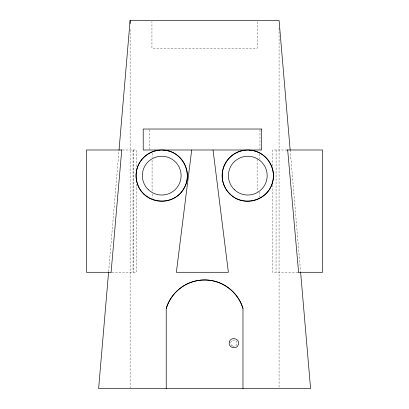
<?xml version="1.0" encoding="UTF-8"?>
<svg xmlns="http://www.w3.org/2000/svg" width="409" height="409" viewBox="0 0 409 409"><rect width="100%" height="100%" fill="white"/><g stroke="black" fill="none" stroke-linecap="round" stroke-linejoin="round"><path stroke-width="0.31" stroke-dasharray="2.04 1.53" d="M108.63 271.653L119.039 149.991M122.536 149.991L136.468 149.991L136.468 168.462M287.092 149.991L272.532 149.991L272.532 166.55M111.775 272.287L136.468 272.287L136.468 183.114M297.859 272.287L272.532 272.287L272.532 184.387M290.155 149.991L300.564 271.653M279.071 28.109L279.071 388.55M276.101 149.991L276.049 272.287M259.96 129.658L259.96 149.357M259.25 154.055L259.25 158.973M259.25 192.296L259.25 197.153M257.256 21.713L257.256 48.211L151.938 48.211L151.938 21.713M257.123 159.275L257.123 191.903M152.455 153.165L152.455 157.485M152.455 193.861L152.455 198.104M152.082 160.144L152.082 191.136M149.73 129.658L149.73 149.357M133.237 149.991L133.237 272.287M133.048 149.991L133.048 272.287M130.123 29.382L130.123 387.911M232.297 345.917A3.165 3.165 0 0 0 237.041 343.177A3.165 3.165 0 0 0 232.297 340.436A3.165 3.165 0 0 0 232.297 345.917"/><path stroke-width="0.61" d="M108.574 272.287L98.625 388.55L310.584 388.55L300.62 272.287M119.039 149.991L130.123 20.45L279.071 20.45L290.155 149.991M111.1 272.287L121.754 149.991M191.709 149.991L176.366 272.287L228.38 272.287L213.038 149.991M166.223 388.55L166.223 308.524C169.495 297.578 177.624 288.273 188.022 283.549A39.944 39.755 -28.8 0 1 208.861 280.191C224.561 281.729 238.575 293.371 242.972 308.524L242.972 388.55M159.392 150.267C150.982 150.793 143.467 156.1 139.249 163.268A18.083 12.132 -83.4 0 0 137.092 182.777C142.731 204.209 173.994 207.67 184.198 188.007C193.252 172.644 181.586 150.66 163.62 150.256M245.466 150.282C232.414 151.039 221.872 163.222 222.169 176.161A25.015 24.351 68.2 0 0 230.047 194.127C243.314 207.66 268.713 200.292 272.685 181.765C276.556 167.056 264.945 150.67 249.592 150.267M121.908 149.991L86.447 149.991L86.447 272.287L111.141 272.287M287.092 149.991L322.553 149.991L322.553 272.287L298.493 272.287M287.675 149.991L298.606 272.287M130.123 20.45L130.123 23.64M166.223 308.524A40.062 40.062 0 0 1 242.972 308.524M229.337 341.96C227.552 347.732 237.077 350.283 238.416 344.393C240.201 338.616 230.676 336.065 229.337 341.96M261.53 129.024L143.216 129.024L143.216 149.991L261.53 149.991L261.53 129.024M148.298 189.623A19.381 19.381 0 0 0 180.548 180.272A19.381 19.381 0 0 0 156.325 157.02A19.381 19.381 0 0 0 148.298 189.623M143.958 194.142A25.649 25.649 0 0 0 186.632 181.77A25.649 25.649 0 0 0 154.582 150.998A25.649 25.649 0 0 0 143.958 194.142M234.372 189.623A19.381 19.381 0 0 0 266.617 180.272A19.381 19.381 0 0 0 242.399 157.02A19.381 19.381 0 0 0 234.372 189.623M230.042 194.127A25.634 25.634 0 0 0 272.685 181.765A25.634 25.634 0 0 0 240.656 151.018A25.634 25.634 0 0 0 230.042 194.127"/></g></svg>
